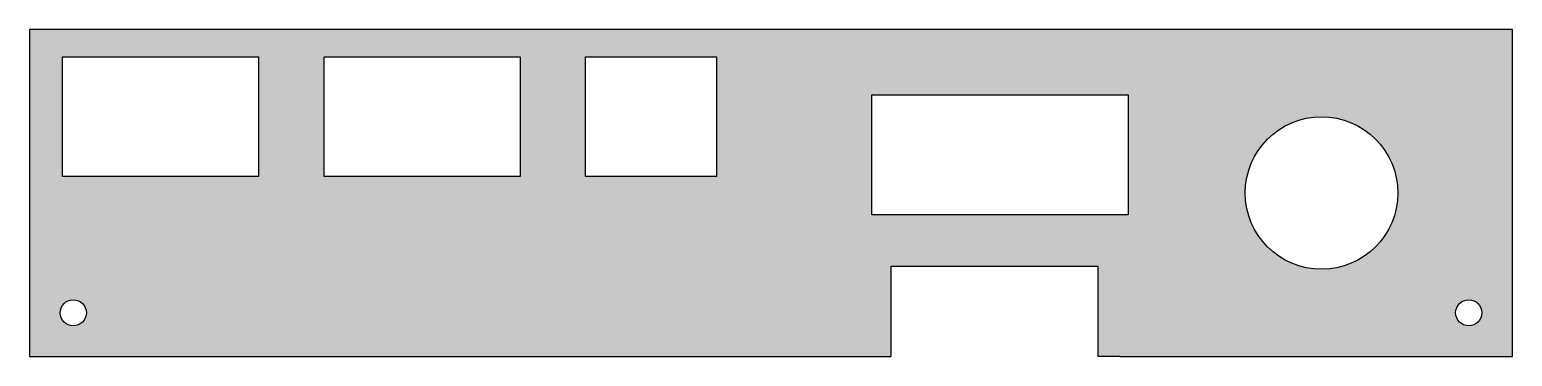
# Model space of a CAD drawing. Header units: inches. Extents: x 0 to 6.8, y -0.05 to 1.45.
import ezdxf

# ---------------------------------------------------------------- set-up
doc = ezdxf.new("R2010")
doc.units = ezdxf.units.IN
doc.layers.add('hrany', color=250, linetype='Continuous')

msp = doc.modelspace()

# ---------------------------------------------------------------- hatches: boundary and pattern name
at = {"layer": 'hrany', "lineweight": -3}
h = msp.add_hatch(color=256, dxfattribs=at)
h.dxf.hatch_style = 1
h.paths.add_polyline_path([(6.8, 1.45), (0, 1.45), (0, -0.05), (3.85, -0.05), (3.95, -0.05), (3.95, 0.3625), (4.9, 0.3625), (4.9, -0.05), (5, -0.05), (6.8, -0.05)])
h.paths.add_polyline_path([(1.35, 0.775), (1.35, 1.325), (2.25, 1.325), (2.25, 0.775)], flags=16)
h.paths.add_polyline_path([(1.05, 0.775), (0.15, 0.775), (0.15, 1.325), (1.05, 1.325)], flags=16)
h.paths.add_polyline_path([(2.55, 0.775), (2.55, 1.325), (3.15, 1.325), (3.15, 0.775)], flags=16)
h.paths.add_polyline_path([(0.26, 0.15, -1), (0.14, 0.15, -1)], flags=16)
h.paths.add_polyline_path([(3.8625, 0.6), (3.8625, 1.15), (5.0375, 1.15), (5.0375, 0.6)], flags=16)
h.paths.add_polyline_path([(5.575, 0.7, -1), (6.275, 0.7, -1)], flags=16)
h.paths.add_polyline_path([(6.66, 0.15, -1), (6.54, 0.15, -1)], flags=16)

# ---------------------------------------------------------------- linework, layer by layer
for p, q in [((3.85, -0.05), (3.95, -0.05)), ((5, -0.05), (4.9, -0.05))]:
    msp.add_line(p, q, dxfattribs=at)
for points in [[(5, -0.05), (6.8, -0.05), (6.8, 1.45), (0, 1.45), (0, -0.05), (3.85, -0.05)], [(4.9, -0.05), (4.9, 0.3625), (3.95, 0.3625), (3.95, -0.05)]]:
    msp.add_lwpolyline(points, dxfattribs=at)
for points in [[(0.15, 1.325), (1.05, 1.325), (1.05, 0.775), (0.15, 0.775)], [(1.35, 1.325), (2.25, 1.325), (2.25, 0.775), (1.35, 0.775)], [(2.55, 1.325), (3.15, 1.325), (3.15, 0.775), (2.55, 0.775)], [(3.8625, 1.15), (5.0375, 1.15), (5.0375, 0.6), (3.8625, 0.6)]]:
    msp.add_lwpolyline(points, close=True, dxfattribs=at)
for centre, radius in [((5.925, 0.7), 0.35), ((0.2, 0.15), 0.06), ((6.6, 0.15), 0.06)]:
    msp.add_circle(centre, radius, dxfattribs=at)

doc.saveas('drawing.dxf')
